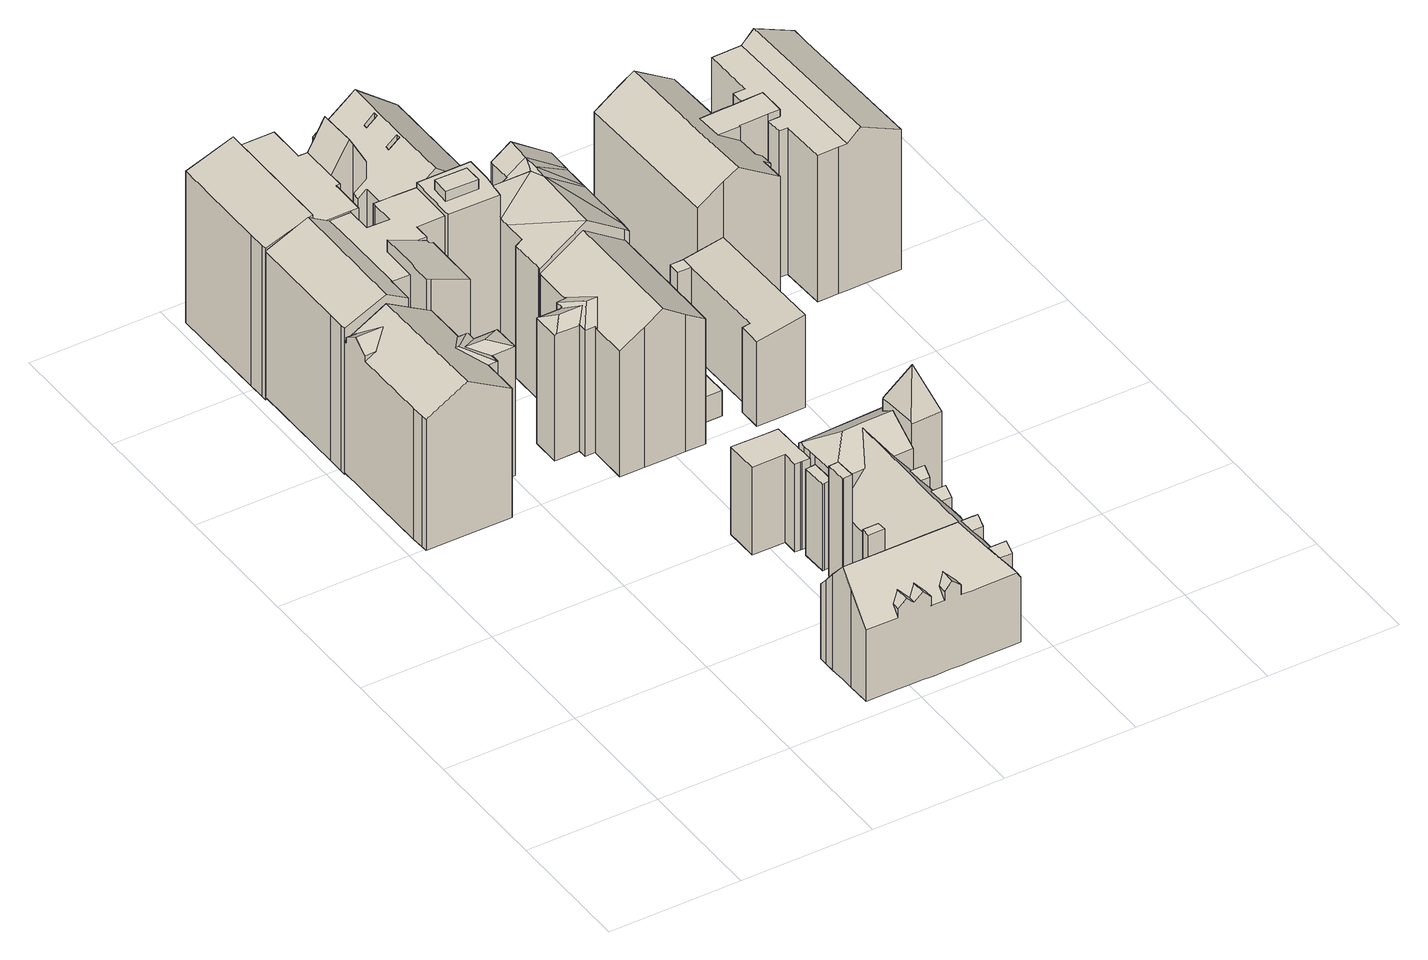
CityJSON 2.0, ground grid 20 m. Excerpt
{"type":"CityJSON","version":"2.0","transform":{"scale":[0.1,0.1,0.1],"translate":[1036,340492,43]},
"CityObjects":{
"building1":{"type":"Building","attributes":{"measuredHeight":24.93,"roofType":"SATTELDACH","HoeheDach":"70","NiedrigsteTraufeDesGebaeudes":"66","Blattnummer":"102081","HoeheGrund":"45"},"geometry":[{"type":"Solid","lod":"2","boundaries":[[[[0,1,2,3,4,5,6,7,8,9,10,11]],[[12,2,1,13]],[[14,3,2,12]],[[9,8,15,16,17,18,19,20,21,22,23,10]],[[24,25,26,27,19,18,17]],[[16,28,24,17]],[[28,29,30,31,32,33,26,25,24]],[[34,35,36,32,31]],[[30,37,38,34,31]],[[38,39,35,34]],[[40,7,6,41]],[[41,6,5,42]],[[0,13,1]],[[3,14,4]],[[43,23,22,44]],[[44,22,21,45]],[[46,16,15,47]],[[48,38,37,49]],[[50,51,52,42,5,4,14,12,13,0,11,53]],[[49,54,55,56,46,47,57,40,41,42,52,51,50,53,58,43,44,45,59,60,61,62,63,64,65,66,67,48]],[[61,60,59,45,21,20,19,27]],[[46,56,55,29,28,16]],[[38,48,67,39]],[[36,35,39,67,66,65]],[[30,29,55,54,49,37]],[[65,64,63,33,32,36]],[[27,26,33,63,62,61]],[[57,47,15,8,7,40]],[[10,23,43,58,53,11]]]]}]},
"building2":{"type":"Building","children":["building2-1","building2-2","building2-3","building2-4"]},
"building2-1":{"type":"BuildingPart","attributes":{"measuredHeight":26.36,"roofType":"PULTDACH","HoeheDach":"71","NiedrigsteTraufeDesGebaeudes":"69","Blattnummer":"102081","HoeheGrund":"45"},"parents":["building2"],"geometry":[{"type":"Solid","lod":"2","boundaries":[[[[68,69,70,71,72,73,74,75,76,77]],[[44,78,79,80,81,82,83,84,85,45]],[[80,74,73,81]],[[81,73,72,82]],[[82,72,71,83]],[[83,71,70,84]],[[84,70,69,85]],[[85,69,68,45]],[[45,68,77,44]],[[77,76,75,74,80,79,78,44]]]]}]},
"building2-2":{"type":"BuildingPart","attributes":{"measuredHeight":27.17,"roofType":"FLACHDACH","HoeheDach":"72","NiedrigsteTraufeDesGebaeudes":"70","Blattnummer":"102081","HoeheGrund":"45"},"parents":["building2"],"geometry":[{"type":"Solid","lod":"2","boundaries":[[[[86,87,88,89]],[[90,91,92,93]],[[94,89,88,95]],[[95,88,87,96]],[[96,87,86,97]],[[97,86,89,94]],[[98,99,100,101]],[[101,102,90,93,103,104,105,98]],[[90,102,101,100,106,91]],[[107,99,98,105,104,108]],[[92,109,108,104,103,93]],[[91,106,100,99,107,108,109,92],[95,96,97,94]]]]}]},
"building2-3":{"type":"BuildingPart","attributes":{"measuredHeight":26.71,"roofType":"SATTELDACH","HoeheDach":"71","NiedrigsteTraufeDesGebaeudes":"68","Blattnummer":"102081","HoeheGrund":"45"},"parents":["building2"],"geometry":[{"type":"Solid","lod":"2","boundaries":[[[[110,111,112,113,114,115,116]],[[113,117,118,119,120,121,122,123,114]],[[124,116,115,125]],[[126,112,111,127]],[[127,111,110,128]],[[128,110,116,124]],[[129,118,117,130]],[[131,132,133,134]],[[135,136,137,104]],[[138,103,139,140,141,142,143,144,145,146,147,148,129,130,149,126,127,128,124,125,150,151,152,153,154,155,156,157,131,134,158,135,104]],[[122,121,120,119,159,160,161,162,163,164,165,166,167,168,169,137,136,170,133,132,171,172,173,174,175,176,123]],[[114,123,176,152,151,150,125,115]],[[174,173,172,156,155,154,153,175]],[[144,143,142,164,163,162,161,145]],[[103,138,104,137,169,168]],[[170,136,135,158,134,133]],[[139,103,168,167,166,140]],[[172,171,132,131,157,156]],[[142,141,140,166,165,164]],[[147,146,145,161,160,159]],[[153,152,176,175]],[[148,147,159,119,118,129]],[[149,130,117,113,112,126]]]]}]},
"building2-4":{"type":"BuildingPart","attributes":{"measuredHeight":26.53,"roofType":"SATTELDACH","HoeheDach":"71","NiedrigsteTraufeDesGebaeudes":"66","Blattnummer":"102081","HoeheGrund":"44"},"parents":["building2"],"geometry":[{"type":"Solid","lod":"2","boundaries":[[[[177,178,179,180,181,182]],[[183,184,185,186]],[[183,187,184]],[[183,188,189,190,191,187]],[[188,192,193,194,189]],[[195,196,197,198,177]],[[199,200,201,198]],[[197,202,199,198]],[[203,204,188,201]],[[204,205,206,192,188]],[[207,182,181,208]],[[208,181,180,209]],[[209,180,179,210]],[[211,191,190,212]],[[213,194,193,214]],[[215,196,195,216]],[[217,206,205,218]],[[219,220,221,222,223,224,225,215,216,226,207,208,209,210,227,228,229,230,231,232,211,212,233,213,214,234,217,218]],[[179,178,235,186,185,230,229,228,227,210]],[[224,223,222,221,220,219,218,205,204,203,236,200,199,202]],[[226,216,195,177,182,207]],[[185,184,187,191,211,232,231,230]],[[196,215,225,224,202,197]],[[192,206,217,234,214,193]],[[190,189,194,213,233,212]],[[200,236,203,201]],[[198,201,188,183]],[[177,198,183,186,235,178]]]]}]},
"building3":{"type":"Building","children":["building3-1","building3-2"]},
"building3-1":{"type":"BuildingPart","attributes":{"measuredHeight":30.27,"roofType":"PULTDACH","HoeheDach":"74","NiedrigsteTraufeDesGebaeudes":"69","Blattnummer":"102081","HoeheGrund":"44"},"parents":["building3"],"geometry":[{"type":"Solid","lod":"2","boundaries":[[[[237,238,239,240,241,242,243,244]],[[245,246,247,248]],[[246,249,250,251,252,253,247]],[[254,239,238,255]],[[255,238,237,256]],[[256,237,244,257]],[[258,259,260,261]],[[261,260,262,263]],[[263,262,264,265]],[[266,253,252,267]],[[267,252,251,268]],[[268,251,250,269]],[[269,250,249,270]],[[270,271,272,273,258,261,263,265,274,254,255,256,257,275,276,277,278,279,266,267,268,269]],[[280,281,282,264,262,260,259,283,245,248,284,285,286]],[[242,241,240,282,281,280,286,243]],[[284,248,247,253,266,279,278,277]],[[272,271,270,249,246,245]],[[283,259,258,273,272,245]],[[284,277,276,285]],[[274,265,264,282,240,239,254]],[[244,243,286,285,276,275,257]]]]}]},
"building3-2":{"type":"BuildingPart","attributes":{"measuredHeight":27.5,"roofType":"SATTELDACH","HoeheDach":"71","NiedrigsteTraufeDesGebaeudes":"65","Blattnummer":"102081","HoeheGrund":"44"},"parents":["building3"],"geometry":[{"type":"Solid","lod":"2","boundaries":[[[[287,288,289,290]],[[291,292,293,294]],[[295,296,292,291]],[[297,298,296,295]],[[294,293,298,297]],[[299,300,301,302]],[[303,304,305,306]],[[307,308,304,303]],[[309,310,308,307]],[[306,305,310,309]],[[311,312,313,314]],[[315,316,317,318]],[[314,319,287,290,320,315,318,321,322,323,299,302,324,325,326,327,328,329,311],[295,291,294,297],[307,303,306,309]],[[316,330,289,288,331,332,333,334,335,336,301,300,337,338,339,317],[304,308,310,305],[292,296,298,293]],[[333,332,331,313,312,340,341,342,334]],[[341,340,312,311,329,328,327,342]],[[315,320,290,289,330,316]],[[319,314,313,331,288,287]],[[323,322,338,337,300,299]],[[317,339,338,322,321,318]],[[324,302,301,336,335,325]],[[334,342,327,326,325,335]]]]}]},
"building4":{"type":"Building","children":["building4-1","building4-2","building4-3","building4-4","building4-5","building4-6"]},
"building4-1":{"type":"BuildingPart","attributes":{"measuredHeight":14.08,"roofType":"FLACHDACH","HoeheDach":"60","NiedrigsteTraufeDesGebaeudes":"60","Blattnummer":"102081","HoeheGrund":"46"},"parents":["building4"],"geometry":[{"type":"Solid","lod":"2","boundaries":[[[[343,344,345,346,347,348]],[[349,350,351,352,353,354]],[[354,353,344,343]],[[353,352,345,344]],[[352,351,346,345]],[[351,350,347,346]],[[350,349,348,347]],[[349,354,343,348]]]]}]},
"building4-2":{"type":"BuildingPart","attributes":{"measuredHeight":17.92,"roofType":"FLACHDACH","HoeheDach":"64","NiedrigsteTraufeDesGebaeudes":"64","Blattnummer":"102081","HoeheGrund":"46"},"parents":["building4"],"geometry":[{"type":"Solid","lod":"2","boundaries":[[[[355,356,357,358,359,360]],[[361,362,363,364,365,366]],[[366,365,356,355]],[[365,364,357,356]],[[364,363,358,357]],[[363,362,359,358]],[[362,361,360,359]],[[361,366,355,360]]]]}]},
"building4-3":{"type":"BuildingPart","attributes":{"measuredHeight":18.63,"roofType":"SATTELDACH","HoeheDach":"64","NiedrigsteTraufeDesGebaeudes":"56","Blattnummer":"102081","HoeheGrund":"46"},"parents":["building4"],"geometry":[{"type":"Solid","lod":"2","boundaries":[[[[367,368,369,370,371,372,373,374,375,376,377,378,379,380,381,382,383,384,385,386,387,388,389,390,391,392,393,394,395,396,397,398,399,400,401,402,403,404,405]],[[406,407,408,409,410,411,412,413]],[[392,391,414,415,393]],[[416,417,418,381,380,419,420]],[[383,382,421,422,423,384]],[[424,413,412,425,426,427,428]],[[399,398,429,430,400]],[[431,428,427,432,433,434]],[[435,436,437,438,439,440]],[[441,442,443,444,445,446]],[[439,447,448,449,450,440]],[[451,452,453,454,455,456]],[[438,457,458,459,446,445,444,448,447,439]],[[460,455,454,461,462,463,405,464,465,410,409,466,467,468,469]],[[470,471,472,473]],[[474,475,471,470]],[[474,476,477,475]],[[478,479,477,476]],[[437,480,481,433,432,457,438]],[[427,426,482,483,484,485,486,401,400,430,429,487,459,458,457,432]],[[410,465,464,405,404,403,402,401,486,488,489,490,491,492,411]],[[493,494,495,496]],[[497,498,494,493]],[[499,500,373,372]],[[371,501,499,372]],[[502,503,420,419,379,378]],[[377,504,502,378]],[[505,506,389,388]],[[387,507,505,388]],[[508,509,396,395,394]],[[393,415,414,510,508,394]],[[412,411,492,491,425]],[[511,469,468,512]],[[512,468,467,513]],[[513,467,466,514]],[[514,466,409,408]],[[456,455,460,515]],[[515,460,469,511]],[[516,517,453,452]],[[518,473,472]],[[479,478,519]],[[434,433,481,520]],[[520,481,480,521]],[[521,480,437,436]],[[522,496,495]],[[498,497,523]],[[421,382,381,418]],[[373,500,374]],[[370,501,371]],[[379,419,380]],[[416,420,503,524]],[[376,504,377]],[[389,506,390]],[[386,507,387]],[[396,509,397]],[[525,385,384,423]],[[449,448,444,443]],[[487,429,398,397,509,508,510,414,391,390,506,505,507,386,385,525,526,527,528,529,530,531,532,533,534,535,441,446,459]],[[504,376,375,374,500,499,501,370,369,536,537,538,539,540,541,542,524,503,502]],[[425,491,490,489,488,486,485,484,483,482,426]],[[543,544,545,546,547,548,549,550,551,552,553,536,369,368,554,523,497,493,496,522,555,519,478,476,474,470,473,518,517,516]],[[442,441,535,534,533,532,531,530,529,528,527,526,525,423,422,421,418,417,416,524,542,541,540,539,538,537,536,553,552,551,550,549,548,547,546,545,544,543,516,452,451,456,515,511,512,513,514,408,407,406,413,424,428,431,434,520,521,436,435,440,450,449,443]],[[453,517,518,472,471,475,477,479,519,555,522,495,494,498,523,554,368,367,405,463,462,461,454]]]]}]},
"building4-4":{"type":"BuildingPart","attributes":{"measuredHeight":25.79,"roofType":"SPITZDACH","HoeheDach":"71","NiedrigsteTraufeDesGebaeudes":"65","Blattnummer":"102081","HoeheGrund":"46"},"parents":["building4"],"geometry":[{"type":"Solid","lod":"2","boundaries":[[[[556,557,558]],[[559,560,556,561]],[[560,557,556]],[[562,560,559,563]],[[563,564,565,566,567,568,562]],[[569,570,558,557,568,567,566]],[[565,564,563,559,561,571,569,566]],[[560,562,568,557]],[[571,561,556,558,570,569]]]]}]},
"building4-5":{"type":"BuildingPart","attributes":{"measuredHeight":14.31,"roofType":"FLACHDACH","HoeheDach":"60","NiedrigsteTraufeDesGebaeudes":"60","Blattnummer":"102081","HoeheGrund":"46"},"parents":["building4"],"geometry":[{"type":"Solid","lod":"2","boundaries":[[[[572,573,574,575,576,577,578,579,580,581,582]],[[583,584,585,586,587,588,589,590,591,592,593]],[[593,592,573,572]],[[592,591,574,573]],[[591,590,575,574]],[[590,589,576,575]],[[589,588,577,576]],[[588,587,578,577]],[[587,586,579,578]],[[586,585,580,579]],[[585,584,581,580]],[[584,583,582,581]],[[583,593,572,582]]]]}]},
"building4-6":{"type":"BuildingPart","attributes":{"measuredHeight":16.69,"roofType":"FLACHDACH","HoeheDach":"63","NiedrigsteTraufeDesGebaeudes":"63","Blattnummer":"102081","HoeheGrund":"46"},"parents":["building4"],"geometry":[{"type":"Solid","lod":"2","boundaries":[[[[594,595,596,597]],[[598,599,600,601]],[[601,600,595,594]],[[600,599,596,595]],[[599,598,597,596]],[[598,601,594,597]]]]}]},
"building5":{"type":"Building","children":["building5-1","building5-2"]},
"building5-1":{"type":"BuildingPart","attributes":{"measuredHeight":4.14,"roofType":"FLACHDACH","HoeheDach":"49","NiedrigsteTraufeDesGebaeudes":"49","Blattnummer":"102081","HoeheGrund":"45"},"parents":["building5"],"geometry":[{"type":"Solid","lod":"2","boundaries":[[[[602,603,604,605,606,607]],[[608,609,610,611,612,613]],[[613,612,603,602]],[[612,611,604,603]],[[611,610,605,604]],[[610,609,606,605]],[[609,608,607,606]],[[608,613,602,607]]]]}]},
"building5-2":{"type":"BuildingPart","attributes":{"measuredHeight":24.76,"roofType":"SATTELDACH","HoeheDach":"70","NiedrigsteTraufeDesGebaeudes":"65","Blattnummer":"102081","HoeheGrund":"45"},"parents":["building5"],"geometry":[{"type":"Solid","lod":"2","boundaries":[[[[614,615,616,617,618]],[[616,619,620,617]],[[621,619,616,615]],[[619,621,622,623,624,625,626,627,620]],[[626,625,624,628,629,630,631,632]],[[633,634,635,628,624,623]],[[629,628,635,636,637,638,639,640,641,642,630]],[[643,644,645,646,640,639,638]],[[647,614,618,648]],[[649,632,631,650]],[[651,634,633,652]],[[653,637,636,654]],[[655,646,645,656]],[[656,645,644,657]],[[657,644,643,658]],[[658,659,653,654,660,651,652,661,662,663,664,647,648,665,666,667,668,649,650,669,670,671,672,655,656,657]],[[618,617,620,627,667,666,665,648]],[[647,664,663,662,622,621,615,614]],[[631,630,642,641,671,670,669,650]],[[659,658,643,638,637,653]],[[640,646,655,672,671,641]],[[660,654,636,635,634,651]],[[661,652,633,623,622,662]],[[668,667,627,626,632,649]]]]}]},
"building6":{"type":"Building","children":["building6-1","building6-2"]},
"building6-1":{"type":"BuildingPart","attributes":{"measuredHeight":13.52,"roofType":"FLACHDACH","HoeheDach":"59","NiedrigsteTraufeDesGebaeudes":"59","Blattnummer":"102081","HoeheGrund":"45"},"parents":["building6"],"geometry":[{"type":"Solid","lod":"2","boundaries":[[[[673,674,675,676,677]],[[678,679,680,681,682]],[[682,681,674,673]],[[681,680,675,674]],[[680,679,676,675]],[[679,678,677,676]],[[678,682,673,677]]]]}]},
"building6-2":{"type":"BuildingPart","attributes":{"measuredHeight":15.15,"roofType":"PULTDACH","HoeheDach":"60","NiedrigsteTraufeDesGebaeudes":"58","Blattnummer":"102081","HoeheGrund":"45"},"parents":["building6"],"geometry":[{"type":"Solid","lod":"2","boundaries":[[[[683,684,685,686,687,682,681,688,689]],[[690,691,692,693,694,695,696,697,698]],[[690,689,688,691]],[[691,688,681,692]],[[692,681,682,693]],[[693,682,687,694]],[[694,687,686,695]],[[695,686,685,696]],[[698,683,689,690]],[[697,696,685,684,683,698]]]]}]},
"building7":{"type":"Building","children":["building7-1","building7-2","building7-3"]},
"building7-1":{"type":"BuildingPart","attributes":{"measuredHeight":25.8,"roofType":"PULTDACH","HoeheDach":"69","NiedrigsteTraufeDesGebaeudes":"66","Blattnummer":"102081","HoeheGrund":"43"},"parents":["building7"],"geometry":[{"type":"Solid","lod":"2","boundaries":[[[[699,700,701,702,703,704,705,706,707,708,709,710,711,712,713]],[[708,714,715,716,709]],[[714,717,718,719,720,715]],[[721,713,712,722]],[[722,712,711,723]],[[723,711,710,724]],[[725,705,704,726]],[[726,704,703,727]],[[727,703,702,728]],[[728,702,701,729]],[[729,701,700,730]],[[730,700,699,731]],[[731,699,713,721]],[[732,720,719,733]],[[733,719,718,734]],[[734,718,717,735]],[[736,737,738,739,725,726,727,728,729,730,731,721,722,723,724,740,741,742,732,733,734,735]],[[738,737,736,735,717,714,708,707]],[[716,715,720,732,742,741]],[[739,738,707,706,705,725]],[[710,709,716,741,740,724]]]]}]},
"building7-2":{"type":"BuildingPart","attributes":{"measuredHeight":26.77,"roofType":"SATTELDACH","HoeheDach":"70","NiedrigsteTraufeDesGebaeudes":"65","Blattnummer":"102081","HoeheGrund":"43"},"parents":["building7"],"geometry":[{"type":"Solid","lod":"2","boundaries":[[[[743,744,745,746,747,748,749,750]],[[751,750,749,752]],[[753,744,743,754]],[[754,743,750,751]],[[755,756,757,758]],[[759,760,761,762]],[[762,761,763,764]],[[764,763,765,766]],[[766,765,767,768]],[[769,770,771]],[[772,773,774]],[[775,776,777,778]],[[778,777,779,780]],[[780,779,781,782]],[[782,781,783,784]],[[784,785,786,787,759,762,764,766,768,788,753,754,751,752,789,755,758,790,791,775,778,780,782]],[[747,746,745,767,765,763,761,760,772,774,769,771,757,756,748]],[[786,785,784,783,792,793]],[[770,794,776,775,791,790]],[[773,772,760,759,787,786,793]],[[790,758,757,771,770]],[[753,788,768,767,745,744]],[[749,748,756,755,789,752]],[[774,773,793,792,783,781,779,777,776,794,770,769]]]]}]},
"building7-3":{"type":"BuildingPart","attributes":{"measuredHeight":22.84,"roofType":"FLACHDACH","HoeheDach":"66","NiedrigsteTraufeDesGebaeudes":"66","Blattnummer":"102081","HoeheGrund":"44"},"parents":["building7"],"geometry":[{"type":"Solid","lod":"2","boundaries":[[[[795,796,797,798]],[[799,800,801,802]],[[802,801,796,795]],[[801,800,797,796]],[[800,799,798,797]],[[799,802,795,798]]]]}]}
},
"vertices":[
[10,767,234],[26,767,243],[53,745,258],[27,722,243],[10,722,234],[11,606,234],[12,587,234],[12,578,234],[75,578,270],[73,762,270],[73,771,270],[10,771,234],[10,745,258],[10,767,243],[10,722,243],[142,577,231],[142,635,231],[115,671,246],[140,706,231],[141,707,231],[141,716,231],[141,770,231],[134,770,234],[106,770,251],[120,671,246],[124,674,245],[153,704,232],[141,704,232],[156,635,231],[157,635,231],[157,648,231],[129,670,242],[156,692,230],[156,705,230],[160,670,242],[190,691,231],[156,691,231],[157,649,231],[192,649,231],[191,691,231],[12,578,20],[12,587,20],[11,606,20],[106,770,20],[134,770,20],[141,770,20],[142,635,20],[142,577,20],[192,649,20],[157,649,20],[10,767,20],[10,745,20],[10,722,20],[10,771,20],[157,648,20],[157,635,20],[156,635,20],[75,578,20],[73,771,20],[141,716,20],[141,707,20],[141,704,20],[153,704,20],[156,705,20],[156,692,20],[156,691,20],[190,691,20],[191,691,20],
[141,770,281],[200,770,257],[200,772,257],[200,860,257],[194,860,259],[194,866,259],[135,867,284],[135,811,284],[134,795,284],[134,770,284],[134,795,20],[135,811,20],[135,867,20],[194,866,20],[194,860,20],[200,860,20],[200,772,20],[200,770,20],
[298,906,289],[298,934,289],[250,935,289],[249,907,289],[315,881,17],[315,881,273],[237,882,273],[237,882,17],[249,907,273],[250,935,273],[298,934,273],[298,906,273],[320,960,17],[320,960,273],[320,922,273],[320,922,17],[318,906,17],[237,890,17],[238,960,17],[250,960,17],[318,906,273],[250,960,273],[238,960,273],[237,890,273],
[10,805,255],[10,779,255],[10,771,255],[74,771,284],[74,961,284],[10,962,255],[10,961,255],[106,770,266],[106,811,266],[107,811,265],[107,866,265],[107,890,265],[107,923,265],[106,961,265],[10,961,17],[10,962,17],[10,771,17],[10,779,17],[10,805,17],[106,811,17],[106,770,17],[173,958,17],[173,958,265],[173,961,265],[173,961,17],[203,961,17],[203,961,265],[238,960,265],[238,923,17],[195,890,17],[194,890,17],[194,889,17],[194,866,17],[172,866,17],[139,867,17],[135,867,17],[135,866,17],[135,811,17],[107,811,17],[74,771,17],[74,961,17],[106,961,17],[139,961,17],[139,923,17],[140,923,17],[172,922,17],[173,922,17],[173,923,17],[196,961,17],[135,811,265],[135,866,265],[135,867,265],[139,867,265],[172,866,265],[194,866,265],[194,889,265],[194,890,265],[195,890,265],[237,890,265],[238,923,265],[196,961,265],[173,923,265],[173,922,265],[172,922,265],[140,923,265],[139,923,265],[139,961,265],
[377,769,280],[315,864,235],[315,827,236],[305,827,230],[305,772,231],[305,769,231],[373,899,276],[317,899,276],[315,881,240],[315,879,235],[319,918,237],[380,922,280],[351,922,260],[351,921,260],[320,922,238],[381,960,280],[351,960,259],[351,957,259],[434,769,241],[440,768,237],[441,784,237],[379,876,280],[441,876,237],[441,879,237],[380,899,280],[441,850,237],[441,918,237],[441,921,237],[442,959,237],[430,959,245],[305,769,15],[305,772,15],[305,827,15],[315,827,15],[320,922,15],[351,921,15],[351,957,15],[351,960,15],[440,768,15],[434,769,15],[430,959,15],[442,959,15],[441,921,15],[441,918,15],[441,899,15],[441,879,15],[441,876,15],[441,850,15],[441,784,15],[377,769,15],[315,864,15],[315,876,15],[315,879,15],[315,881,15],[317,899,15],[319,918,15],[351,922,15],[381,960,15],[315,876,235],[441,899,237],
[10,996,259],[10,970,259],[10,962,259],[81,961,285],[81,1036,285],[81,1094,285],[81,1153,285],[9,1153,259],[157,1037,267],[184,1037,315],[183,1094,315],[157,1094,267],[190,1037,304],[210,1037,268],[209,1079,268],[202,1086,280],[194,1094,295],[10,962,12],[10,970,12],[10,996,12],[9,1153,12],[157,1016,12],[157,1016,267],[151,1016,267],[151,1016,12],[151,961,267],[151,961,12],[139,961,267],[139,961,12],[194,1094,12],[202,1086,12],[209,1079,12],[210,1037,12],[190,1037,12],[184,1037,12],[157,1037,12],[157,1036,12],[81,961,12],[81,1153,12],[143,1153,12],[143,1094,12],[157,1094,12],[183,1094,12],[81,1094,267],[81,1036,267],[81,961,267],[157,1036,267],[143,1094,267],[143,1153,267],[81,1153,267],
[203,961,10],[203,961,234],[203,1024,234],[203,1024,10],[247,1048,10],[247,1048,269],[247,1041,269],[247,1041,10],[263,1048,10],[263,1048,282],[263,1041,10],[263,1041,282],[209,1079,10],[209,1079,239],[202,1086,234],[202,1086,10],[247,1101,10],[247,1101,269],[247,1095,269],[247,1095,10],[263,1102,10],[263,1102,282],[263,1095,10],[263,1095,282],[331,960,10],[331,960,234],[320,960,243],[320,960,10],[190,1024,10],[190,1024,224],[190,1037,224],[190,1037,10],[267,960,10],[202,1024,10],[202,1037,10],[210,1037,10],[209,1049,10],[202,1102,10],[202,1153,10],[266,1153,10],[330,1152,10],[330,1102,10],[330,1048,10],[202,1024,234],[267,960,285],[266,1048,285],[266,1102,285],[266,1153,285],[202,1153,234],[202,1102,234],[209,1049,239],[210,1037,239],[202,1037,234],[330,1048,234],[330,1102,234],[330,1152,234],
[429,261,30],[417,260,30],[414,260,30],[413,299,30],[415,299,30],[428,300,30],[428,300,171],[415,299,171],[413,299,171],[414,260,171],[417,260,171],[429,261,171],
[430,248,30],[431,216,30],[418,215,30],[416,215,30],[415,247,30],[417,247,30],[417,247,209],[415,247,209],[416,215,209],[418,215,209],[431,216,209],[430,248,209],
[519,29,177],[546,1,143],[552,1,134],[552,22,135],[533,22,159],[524,35,171],[533,47,159],[551,47,136],[550,80,138],[550,89,138],[533,89,159],[524,101,171],[533,114,159],[551,114,136],[551,117,137],[550,137,137],[550,139,137],[550,142,138],[549,142,140],[548,162,140],[533,162,159],[524,174,171],[533,187,159],[547,187,142],[546,212,143],[536,212,156],[533,212,159],[524,224,171],[527,228,167],[533,237,159],[545,237,144],[545,250,145],[543,250,146],[515,249,182],[493,290,211],[493,183,211],[493,133,211],[493,59,211],[493,58,211],[431,199,28],[434,121,28],[434,110,28],[434,110,148],[434,121,136],[431,199,132],[431,216,132],[431,216,28],[546,212,159],[536,212,159],[551,113,28],[551,114,28],[551,117,28],[551,114,159],[551,113,160],[550,137,28],[550,139,28],[550,142,28],[430,246,28],[430,246,132],[430,246,182],[430,248,183],[430,248,28],[545,250,182],[543,250,182],[429,251,28],[429,251,185],[429,261,185],[429,261,28],[427,334,28],[427,326,28],[427,326,185],[427,334,185],[426,337,183],[426,337,28],[542,319,28],[586,321,28],[590,321,28],[590,321,198],[586,321,198],[542,319,198],[585,343,183],[589,343,183],[589,343,28],[585,343,28],[317,58,28],[317,37,28],[317,37,187],[317,58,211],[316,80,185],[316,80,28],[465,294,214],[495,295,214],[543,296,214],[316,96,165],[420,58,211],[445,58,211],[490,58,211],[437,118,139],[436,119,138],[414,110,149],[389,110,149],[319,109,150],[316,109,150],[379,2,171],[379,24,171],[366,14,159],[366,2,159],[391,2,159],[391,14,159],[404,2,171],[404,24,171],[416,1,159],[416,14,159],[427,311,185],[428,300,185],[431,246,182],[436,247,182],[445,247,182],[456,247,182],[470,248,182],[545,253,184],[456,247,164],[445,247,150],[436,247,138],[431,246,132],[431,212,132],[448,1,171],[448,24,171],[436,14,159],[436,1,159],[461,1,159],[461,14,159],[551,35,171],[551,47,159],[552,22,159],[549,101,171],[549,112,160],[550,89,159],[547,174,171],[547,187,159],[548,162,159],[546,224,171],[545,237,159],[546,223,170],[316,109,28],[319,109,28],[389,110,28],[414,110,28],[316,96,28],[318,2,28],[318,2,145],[366,2,144],[416,1,144],[428,300,28],[427,311,28],[436,1,144],[461,1,144],[549,112,28],[549,142,28],[548,162,28],[547,174,28],[547,187,28],[546,212,28],[546,223,28],[546,224,28],[545,237,28],[545,250,28],[545,253,28],[543,296,28],[552,1,28],[552,22,28],[551,35,28],[551,47,28],[550,80,28],[550,89,28],[549,101,28],[366,2,28],[379,2,28],[391,2,28],[404,2,28],[416,1,28],[420,1,28],[436,1,28],[448,1,28],[461,1,28],[477,1,28],[546,1,28],[477,1,143],[420,1,144],
[567,287,285],[590,321,220],[543,319,220],[545,253,220],[591,254,220],[545,254,222],[591,254,27],[545,253,27],[545,254,27],[543,311,27],[542,319,27],[543,319,27],[590,321,27],[542,319,218],[543,319,219],[543,311,219],
[426,337,31],[427,326,31],[427,311,31],[415,311,31],[413,311,31],[404,311,31],[404,335,31],[354,335,31],[354,386,31],[404,385,31],[425,385,31],[425,385,174],[404,385,174],[354,386,174],[354,335,174],[404,335,174],[404,311,174],[413,311,174],[415,311,174],[427,311,174],[427,326,174],[426,337,174],
[414,110,31],[389,110,31],[389,124,31],[413,124,31],[413,124,198],[389,124,198],[389,110,198],[414,110,198],
[435,611,22],[434,769,22],[440,768,22],[481,768,22],[481,766,22],[482,611,22],[482,611,63],[481,766,63],[481,768,63],[440,768,63],[434,769,63],[435,611,63],
[252,649,224],[254,649,225],[272,670,236],[253,692,224],[252,692,224],[307,670,236],[288,692,224],[289,649,225],[290,650,226],[290,637,226],[313,670,240],[311,674,239],[290,704,225],[290,692,226],[330,670,240],[328,674,239],[305,710,223],[305,706,225],[290,705,225],[290,636,225],[305,636,225],[305,631,223],[305,576,224],[342,576,248],[370,576,267],[370,732,267],[370,769,267],[305,769,223],[305,717,223],[405,576,243],[435,576,223],[435,611,223],[434,769,224],[252,649,19],[252,692,19],[290,705,19],[305,706,19],[305,636,19],[290,636,19],[342,576,19],[305,576,19],[434,769,19],[435,611,19],[435,576,19],[405,576,19],[370,576,19],[305,631,19],[290,637,19],[290,650,19],[289,649,19],[254,649,19],[253,692,19],[288,692,19],[290,692,19],[290,704,19],[305,710,19],[305,717,19],[305,769,19],[370,769,19],
[522,768,21],[522,749,21],[502,749,21],[502,766,21],[502,768,21],[502,768,156],[502,766,156],[502,749,156],[522,749,156],[522,768,156],
[512,575,154],[549,575,160],[586,575,167],[583,768,167],[544,768,160],[524,610,156],[512,610,154],[512,610,16],[524,610,16],[522,749,16],[522,768,16],[544,768,16],[583,768,16],[586,575,16],[549,575,16],[512,575,16],
[703,903,241],[728,904,241],[728,862,241],[710,862,241],[711,837,241],[724,837,241],[726,768,241],[740,768,241],[758,768,241],[771,768,241],[765,1014,241],[723,1013,241],[719,1013,241],[721,935,241],[703,935,241],[791,768,260],[784,1015,260],[767,1014,243],[853,768,230],[847,988,230],[847,1010,230],[847,1016,230],[703,935,2],[721,935,2],[719,1013,2],[723,1013,2],[726,768,2],[724,837,2],[711,837,2],[710,862,2],[728,862,2],[728,904,2],[703,903,2],[847,1016,2],[847,1010,2],[847,988,2],[853,768,2],[791,768,2],[771,768,2],[758,768,2],[740,768,2],[765,1014,2],[767,1014,2],[784,1015,2],
[544,768,231],[583,768,257],[606,768,271],[603,859,271],[602,901,271],[600,1010,271],[580,1010,259],[538,1008,231],[538,1008,4],[580,1010,4],[583,768,4],[544,768,4],[662,1012,4],[662,1012,230],[665,922,230],[665,922,4],[667,825,4],[667,825,230],[678,825,222],[678,825,4],[679,806,222],[679,806,4],[668,806,230],[668,806,4],[669,768,230],[669,768,4],[631,901,253],[665,902,253],[665,902,230],[666,859,230],[666,859,253],[632,859,253],[680,902,4],[680,902,253],[703,903,253],[703,903,4],[728,904,253],[728,904,4],[728,862,253],[728,862,4],[710,862,253],[710,862,4],[678,861,4],[666,861,4],[666,859,4],[606,768,4],[600,1010,4],[665,902,4],[677,902,4],[678,861,253],[666,861,253],[677,902,253],
[680,902,5],[665,902,5],[665,922,5],[680,922,5],[680,922,234],[665,922,234],[665,902,234],[680,902,234]
]}
